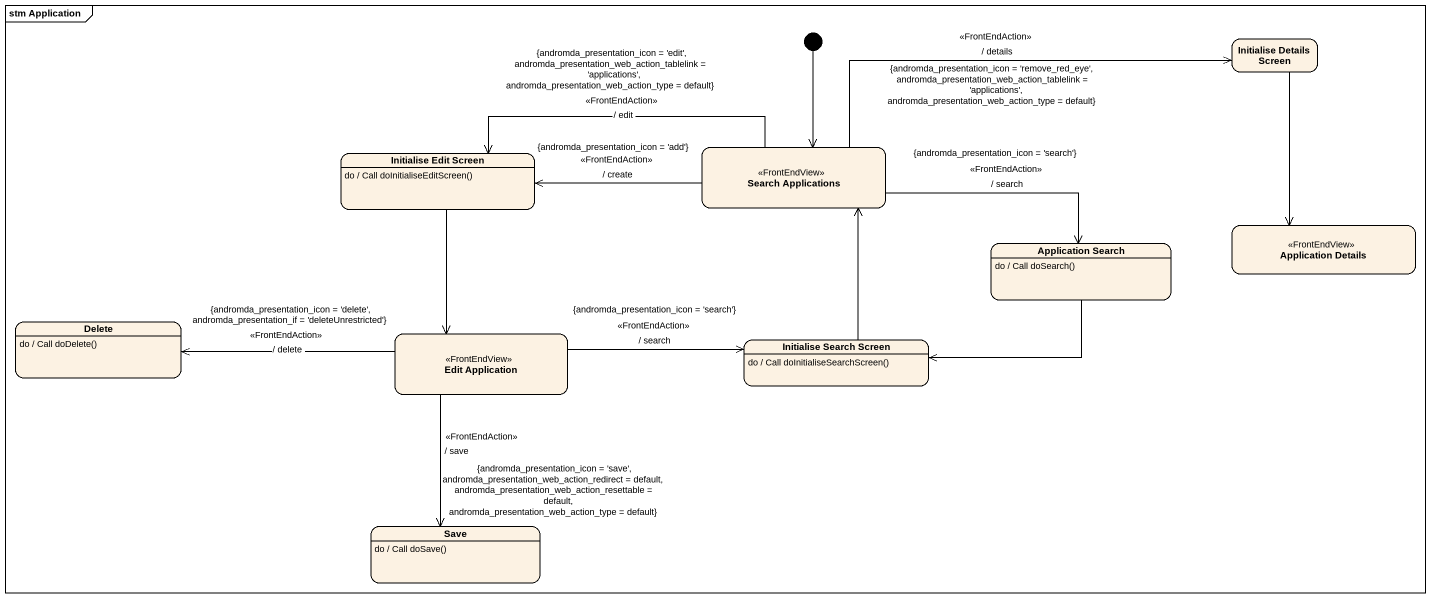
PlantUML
@startuml
mainframe stm Application
hide empty description
state "Initialise Details Screen" as Initialise_Details_Screen
state "Initialise Edit Screen" as Initialise_Edit_Screen
Initialise_Edit_Screen : do / Call doInitialiseEditScreen()
state "Search Applications" as Search_Applications <<FrontEndView>>
state "Application Search" as Application_Search
Application_Search : do / Call doSearch()
state "Application Details" as Application_Details <<FrontEndView>>
state Delete
Delete : do / Call doDelete()
state "Edit Application" as Edit_Application <<FrontEndView>>
state "Initialise Search Screen" as Initialise_Search_Screen
Initialise_Search_Screen : do / Call doInitialiseSearchScreen()
state Save
Save : do / Call doSave()
[*] --> Search_Applications
Initialise_Details_Screen --> Application_Details
Initialise_Edit_Screen --> Edit_Application
Search_Applications -right-> Initialise_Details_Screen : <<FrontEndAction>>\n/ details\n{andromda_presentation_icon = 'remove_red_eye', andromda_presentation_web_action_tablelink = 'applications', andromda_presentation_web_action_type = default}
Search_Applications -left-> Initialise_Edit_Screen : {andromda_presentation_icon = 'edit', andromda_presentation_web_action_tablelink = 'applications', andromda_presentation_web_action_type = default}\n<<FrontEndAction>>\n/ edit
Search_Applications -left-> Initialise_Edit_Screen : {andromda_presentation_icon = 'add'}\n<<FrontEndAction>>\n/ create
Search_Applications -right-> Application_Search : {andromda_presentation_icon = 'search'}\n<<FrontEndAction>>\n/ search
Application_Search -left-> Initialise_Search_Screen
Edit_Application -left-> Delete : {andromda_presentation_icon = 'delete', andromda_presentation_if = 'deleteUnrestricted'}\n<<FrontEndAction>>\n/ delete
Edit_Application -right-> Initialise_Search_Screen : {andromda_presentation_icon = 'search'}\n<<FrontEndAction>>\n/ search
Edit_Application --> Save : <<FrontEndAction>>\n/ save\n{andromda_presentation_icon = 'save', andromda_presentation_web_action_redirect = default, andromda_presentation_web_action_resettable = default, andromda_presentation_web_action_type = default}
Initialise_Search_Screen -up-> Search_Applications
@enduml
